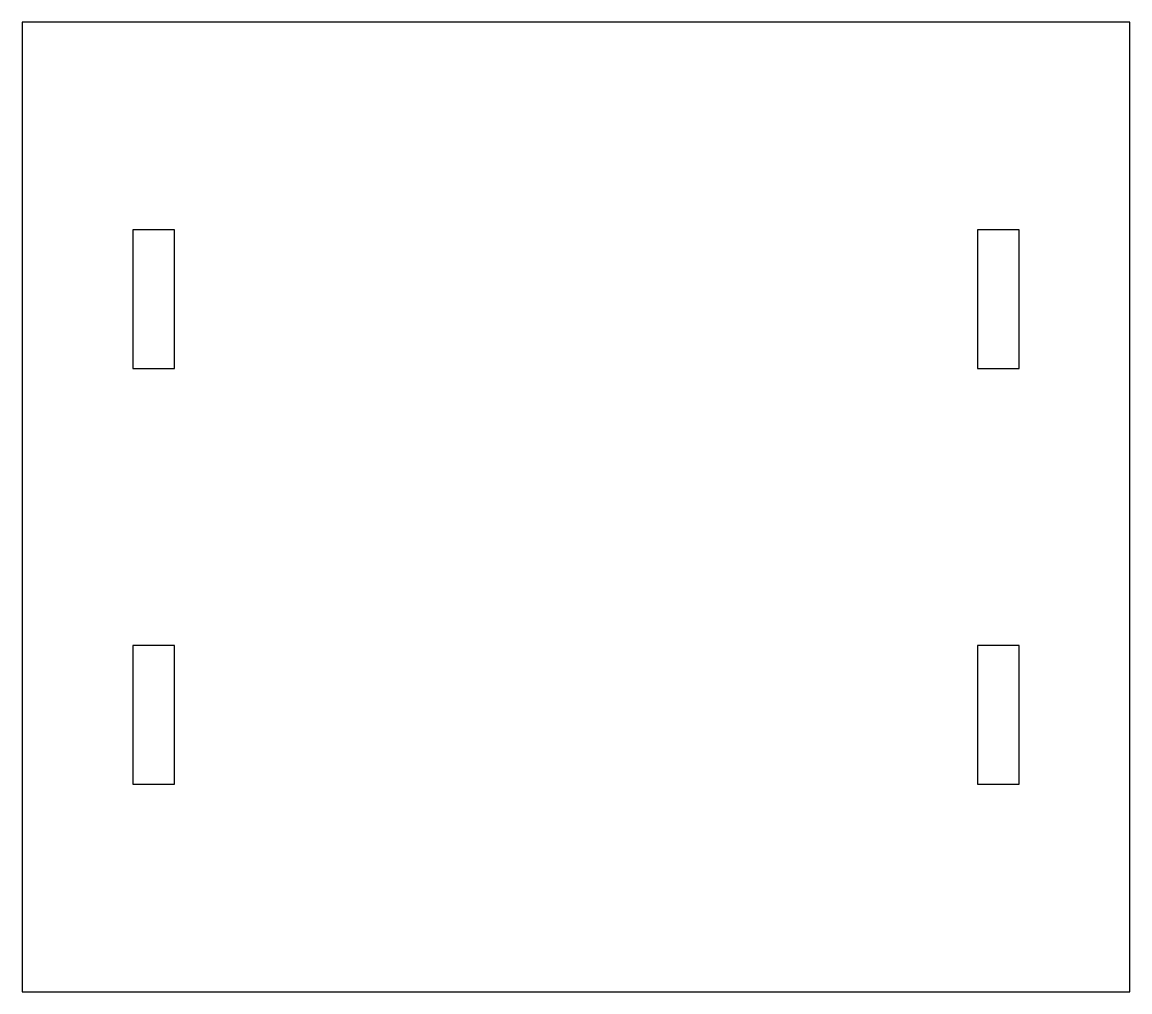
# Model space of a CAD drawing. Header units: millimetres. Extents: x -40 to 40, y -35 to 35.
import ezdxf

# ---------------------------------------------------------------- set-up
doc = ezdxf.new("R2010")
doc.units = ezdxf.units.MM
doc.layers.get('0').update_dxf_attribs({"linetype": 'CONTINUOUS'})

msp = doc.modelspace()

# ---------------------------------------------------------------- linework, layer by layer
for points in [[(-40, 35), (-40, -35), (40, -35), (40, 35)], [(-32, 20), (-32, 10), (-29, 10), (-29, 20)], [(29, 10), (32, 10), (32, 20), (29, 20)], [(-32, -10), (-32, -20), (-29, -20), (-29, -10)], [(29, -10), (29, -20), (32, -20), (32, -10)]]:
    msp.add_lwpolyline(points, close=True)

doc.saveas('drawing.dxf')
